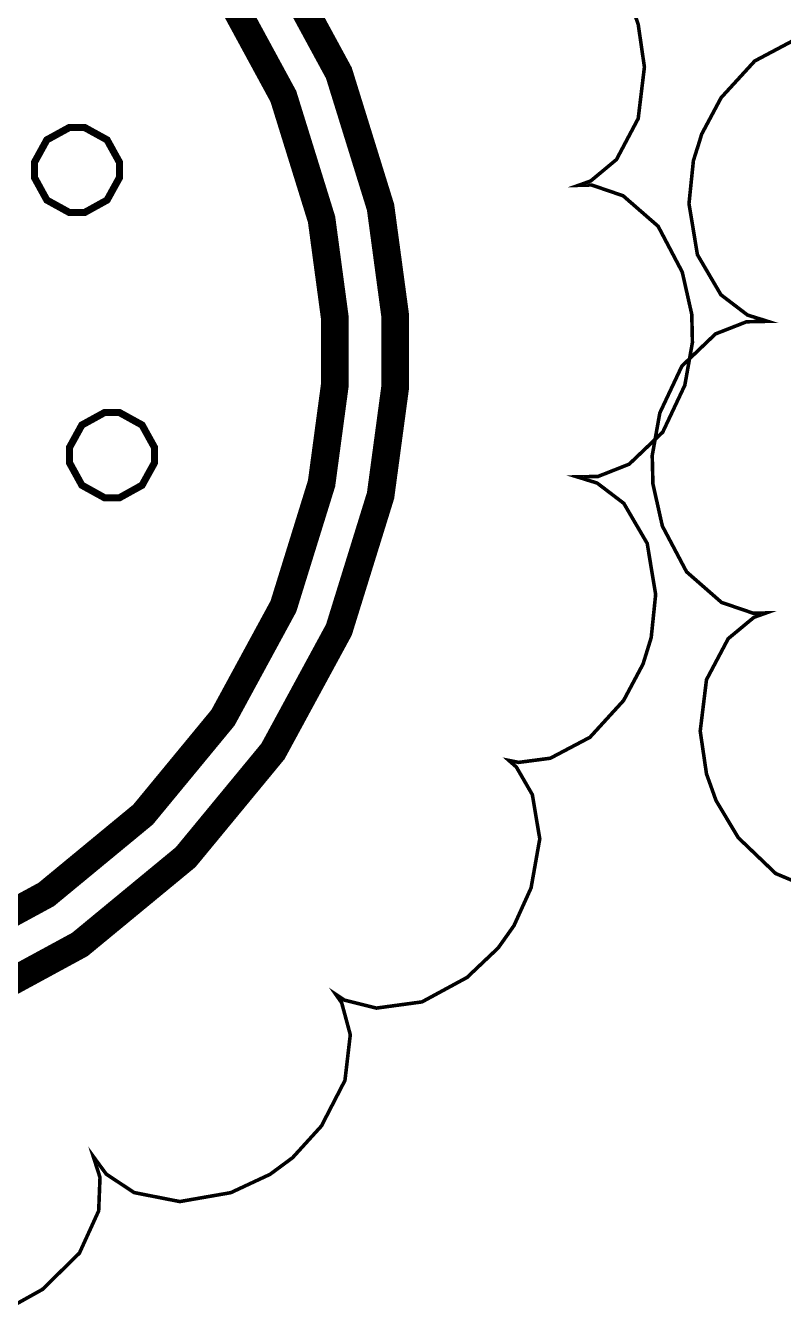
# Model space of a CAD drawing. Extents: x 0.7 to 27.4, y 1.6 to 10.2.
# Drawn here: x 5.31 to 5.874, y 4.982 to 5.939 of the extents above; entities that cross this region are included whole.
import ezdxf

# ---------------------------------------------------------------- set-up
doc = ezdxf.new("R2010")
doc.units = 0
doc.header["$MEASUREMENT"] = 0
doc.layers.add('Layer1', color=50, linetype='Continuous')

msp = doc.modelspace()

# ---------------------------------------------------------------- linework, layer by layer
at = {"color": 0}
for points, const_width in [([(4.75592, 5.25553), (4.84625, 5.20649), (4.94607, 5.17551), (5.02647, 5.16465), (5.05328, 5.16465), (5.08003, 5.16465), (5.16043, 5.17551), (5.26025, 5.20649), (5.35058, 5.25553), (5.42931, 5.32047), (5.49425, 5.39919), (5.54329, 5.48953), (5.57428, 5.58942), (5.58513, 5.66982), (5.58513, 5.69656), (5.58513, 5.72336), (5.57428, 5.80376), (5.54329, 5.9036), (5.49425, 5.99393)], 0.02067), ([(4.75592, 5.25553), (4.84625, 5.20649), (4.94607, 5.17551), (5.02647, 5.16465), (5.05328, 5.16465), (5.08003, 5.16465), (5.16043, 5.17551), (5.26025, 5.20649), (5.35058, 5.25553), (5.42931, 5.32047), (5.49425, 5.39919), (5.54329, 5.48953), (5.57428, 5.58942), (5.58513, 5.66982), (5.58513, 5.69656), (5.58513, 5.72336), (5.57428, 5.80376), (5.54329, 5.9036), (5.49425, 5.99393)], 0.02067), ([(4.75592, 5.25553), (4.84625, 5.20649), (4.94607, 5.17551), (5.02647, 5.16465), (5.05328, 5.16465), (5.08003, 5.16465), (5.16043, 5.17551), (5.26025, 5.20649), (5.35058, 5.25553), (5.42931, 5.32047), (5.49425, 5.39919), (5.54329, 5.48953), (5.57428, 5.58942), (5.58513, 5.66982), (5.58513, 5.69656), (5.58513, 5.72336), (5.57428, 5.80376), (5.54329, 5.9036), (5.49425, 5.99393)], 0.02067), ([(4.75592, 5.25553), (4.84625, 5.20649), (4.94607, 5.17551), (5.02647, 5.16465), (5.05328, 5.16465), (5.08003, 5.16465), (5.16043, 5.17551), (5.26025, 5.20649), (5.35058, 5.25553), (5.42931, 5.32047), (5.49425, 5.39919), (5.54329, 5.48953), (5.57428, 5.58936), (5.58513, 5.66976), (5.58513, 5.6965), (5.58513, 5.72331), (5.57428, 5.80371), (5.54329, 5.9036), (5.49425, 5.99393)], 0.02067), ([(4.75592, 5.25553), (4.84625, 5.20649), (4.94607, 5.17551), (5.02647, 5.16465), (5.05328, 5.16465), (5.08003, 5.16465), (5.16043, 5.17551), (5.26025, 5.20649), (5.35058, 5.25553), (5.42931, 5.32047), (5.49425, 5.39919), (5.54329, 5.48953), (5.57428, 5.58936), (5.58513, 5.66976), (5.58513, 5.6965), (5.58513, 5.72331), (5.57428, 5.80371), (5.54329, 5.9036), (5.49425, 5.99393)], 0.02067), ([(4.75592, 5.25553), (4.84625, 5.20649), (4.94607, 5.17551), (5.02647, 5.16465), (5.05328, 5.16465), (5.08003, 5.16465), (5.16043, 5.17551), (5.26025, 5.20649), (5.35058, 5.25553), (5.42931, 5.32047), (5.49425, 5.39919), (5.54329, 5.48953), (5.57428, 5.58936), (5.58513, 5.66976), (5.58513, 5.6965), (5.58513, 5.72331), (5.57428, 5.80371), (5.54329, 5.9036), (5.49425, 5.99393)], 0.02067), ([(4.75592, 5.25553), (4.84625, 5.20649), (4.94607, 5.17551), (5.02647, 5.16465), (5.05328, 5.16465), (5.08003, 5.16465), (5.16043, 5.17551), (5.26025, 5.20649), (5.35058, 5.25553), (5.42931, 5.32047), (5.49425, 5.39919), (5.54329, 5.48953), (5.57428, 5.58936), (5.58513, 5.66976), (5.58513, 5.6965), (5.58513, 5.72331), (5.57428, 5.80371), (5.54329, 5.9036), (5.49425, 5.99393)], 0.02067), ([(4.75592, 5.25553), (4.84625, 5.20649), (4.94607, 5.17551), (5.02647, 5.16465), (5.05328, 5.16465), (5.08003, 5.16465), (5.16043, 5.17551), (5.26025, 5.20649), (5.35058, 5.25553), (5.42931, 5.32047), (5.49425, 5.39919), (5.54329, 5.48953), (5.57428, 5.58936), (5.58513, 5.66976), (5.58513, 5.6965), (5.58513, 5.72331), (5.57428, 5.80371), (5.54329, 5.90354), (5.49425, 5.99393)], 0.02067), ([(4.75592, 5.25553), (4.84625, 5.20649), (4.94607, 5.17551), (5.02647, 5.16465), (5.05328, 5.16465), (5.08003, 5.16465), (5.16043, 5.17551), (5.26025, 5.20649), (5.35058, 5.25553), (5.42931, 5.32047), (5.49425, 5.39919), (5.54329, 5.48953), (5.57428, 5.58936), (5.58513, 5.66976), (5.58513, 5.6965), (5.58513, 5.72331), (5.57428, 5.80371), (5.54329, 5.90354), (5.49425, 5.99393)], 0.02067), ([(4.75592, 5.25553), (4.84625, 5.20649), (4.94607, 5.17551), (5.02647, 5.16465), (5.05328, 5.16465), (5.08003, 5.16465), (5.16043, 5.17551), (5.26025, 5.20649), (5.35058, 5.25553), (5.42931, 5.32047), (5.49425, 5.39919), (5.54329, 5.48953), (5.57428, 5.58936), (5.58513, 5.66976), (5.58513, 5.6965), (5.58513, 5.72331), (5.57428, 5.80371), (5.54329, 5.90354), (5.49425, 5.99387)], 0.02067), ([(4.75592, 5.25553), (4.84625, 5.20649), (4.94607, 5.17551), (5.02647, 5.16465), (5.05328, 5.16465), (5.08003, 5.16465), (5.16043, 5.17551), (5.26025, 5.20649), (5.35058, 5.25553), (5.42931, 5.32047), (5.49425, 5.39919), (5.54329, 5.48953), (5.57428, 5.58936), (5.58513, 5.66976), (5.58513, 5.6965), (5.58513, 5.72331), (5.57428, 5.80371), (5.54329, 5.90354), (5.49425, 5.99387)], 0.02067), ([(4.75592, 5.25553), (4.84625, 5.20649), (4.94607, 5.17551), (5.02647, 5.16465), (5.05328, 5.16465), (5.08003, 5.16465), (5.16043, 5.17551), (5.26025, 5.20649), (5.35058, 5.25553), (5.42931, 5.32047), (5.49425, 5.39919), (5.54329, 5.48953), (5.57428, 5.58936), (5.58513, 5.66976), (5.58513, 5.6965), (5.58513, 5.72331), (5.57428, 5.80371), (5.54329, 5.90354), (5.49425, 5.99387)], 0.02067), ([(4.75592, 5.25553), (4.84625, 5.20649), (4.94607, 5.17551), (5.02647, 5.16465), (5.05328, 5.16465), (5.08003, 5.16465), (5.16043, 5.17551), (5.26025, 5.20649), (5.35058, 5.25553), (5.42931, 5.32047), (5.49425, 5.39919), (5.54329, 5.48953), (5.57428, 5.58936), (5.58513, 5.66976), (5.58513, 5.6965), (5.58513, 5.72331), (5.57428, 5.80371), (5.54329, 5.90354), (5.49425, 5.99387)], 0.02067), ([(4.75592, 5.25553), (4.84625, 5.20649), (4.94607, 5.17551), (5.02647, 5.16465), (5.05328, 5.16465), (5.08003, 5.16465), (5.16043, 5.17551), (5.26025, 5.20649), (5.35058, 5.25553), (5.42931, 5.32047), (5.49425, 5.39919), (5.54329, 5.48953), (5.57428, 5.58936), (5.58513, 5.66976), (5.58513, 5.6965), (5.58513, 5.72331), (5.57428, 5.80371), (5.54329, 5.90354), (5.49425, 5.99387)], 0.02067), ([(4.75592, 5.25549), (4.84625, 5.20643), (4.94607, 5.17546), (5.02647, 5.16461), (5.05328, 5.16461), (5.08003, 5.16461), (5.16043, 5.17546), (5.26025, 5.20643), (5.35058, 5.25549), (5.42931, 5.32042), (5.49425, 5.39914), (5.54329, 5.48953), (5.57428, 5.58936), (5.58513, 5.66976), (5.58513, 5.6965), (5.58513, 5.72331), (5.57428, 5.80371), (5.54329, 5.90354), (5.49425, 5.99387)], 0.02067), ([(4.75592, 5.25549), (4.84625, 5.20643), (4.94607, 5.17546), (5.02647, 5.16461), (5.05328, 5.16461), (5.08003, 5.16461), (5.16043, 5.17546), (5.26025, 5.20643), (5.35058, 5.25549), (5.42931, 5.32042), (5.49425, 5.39914), (5.54329, 5.48947), (5.57428, 5.58936), (5.58513, 5.66976), (5.58513, 5.6965), (5.58513, 5.72331), (5.57428, 5.80371), (5.54329, 5.90354), (5.49425, 5.99387)], 0.02067), ([(4.75592, 5.25549), (4.84625, 5.20643), (4.94607, 5.17546), (5.02647, 5.16461), (5.05328, 5.16461), (5.08003, 5.16461), (5.16043, 5.17546), (5.26025, 5.20643), (5.35058, 5.25549), (5.42931, 5.32042), (5.49425, 5.39914), (5.54329, 5.48947), (5.57428, 5.58936), (5.58513, 5.66976), (5.58513, 5.6965), (5.58513, 5.72331), (5.57428, 5.80371), (5.54329, 5.90354), (5.49425, 5.99387)], 0.02067), ([(4.75592, 5.25549), (4.84625, 5.20643), (4.94607, 5.17546), (5.02647, 5.16461), (5.05328, 5.16461), (5.08003, 5.16461), (5.16043, 5.17546), (5.26025, 5.20643), (5.35058, 5.25549), (5.42931, 5.32042), (5.49425, 5.39914), (5.54329, 5.48947), (5.57428, 5.58936), (5.58513, 5.66976), (5.58513, 5.6965), (5.58513, 5.72331), (5.57428, 5.80371), (5.54329, 5.90354), (5.49425, 5.99387)], 0.02067), ([(4.75592, 5.25549), (4.84625, 5.20643), (4.94607, 5.17546), (5.02647, 5.16461), (5.05328, 5.16461), (5.08003, 5.16461), (5.16043, 5.17546), (5.26025, 5.20643), (5.35058, 5.25549), (5.42931, 5.32042), (5.49425, 5.39914), (5.54329, 5.48947), (5.57428, 5.58936), (5.58513, 5.66976), (5.58513, 5.6965), (5.58513, 5.72331), (5.57428, 5.80371), (5.54329, 5.90354), (5.49425, 5.99387)], 0.02067), ([(4.75592, 5.25549), (4.84625, 5.20643), (4.94607, 5.17546), (5.02647, 5.16461), (5.05328, 5.16461), (5.08003, 5.16461), (5.16043, 5.17546), (5.26025, 5.20643), (5.35058, 5.25549), (5.42931, 5.32042), (5.49425, 5.39914), (5.54329, 5.48947), (5.57428, 5.58931), (5.58513, 5.66971), (5.58513, 5.69646), (5.58513, 5.72325), (5.57428, 5.80365), (5.54329, 5.90354), (5.49425, 5.99387)], 0.02067), ([(4.75592, 5.25549), (4.84625, 5.20643), (4.94607, 5.17546), (5.02647, 5.16461), (5.05328, 5.16461), (5.08003, 5.16461), (5.16043, 5.17546), (5.26025, 5.20643), (5.35058, 5.25549), (5.42931, 5.32042), (5.49425, 5.39914), (5.54329, 5.48947), (5.57428, 5.58931), (5.58513, 5.66971), (5.58513, 5.69646), (5.58513, 5.72325), (5.57428, 5.80365), (5.54329, 5.90354), (5.49425, 5.99387)], 0.02067), ([(4.78093, 5.29269), (4.86367, 5.24778), (4.95508, 5.2194), (5.02869, 5.20947), (5.05328, 5.20947), (5.07781, 5.20947), (5.15142, 5.2194), (5.24283, 5.24778), (5.32557, 5.29269), (5.39763, 5.35215), (5.45708, 5.42426), (5.50201, 5.507), (5.53039, 5.59842), (5.54031, 5.67204), (5.54031, 5.69656), (5.54031, 5.72114), (5.53039, 5.79476), (5.50201, 5.88618), (5.45708, 5.96892)], 0.02067), ([(4.78093, 5.29269), (4.86367, 5.24778), (4.95508, 5.2194), (5.02869, 5.20947), (5.05328, 5.20947), (5.07781, 5.20947), (5.15142, 5.2194), (5.24283, 5.24778), (5.32557, 5.29269), (5.39763, 5.35215), (5.45708, 5.42426), (5.50201, 5.507), (5.53039, 5.59842), (5.54031, 5.67204), (5.54031, 5.69656), (5.54031, 5.72114), (5.53039, 5.79476), (5.50201, 5.88618), (5.45708, 5.96892)], 0.02067), ([(4.78093, 5.29269), (4.86367, 5.24778), (4.95508, 5.2194), (5.02869, 5.20947), (5.05328, 5.20947), (5.07781, 5.20947), (5.15142, 5.2194), (5.24283, 5.24778), (5.32557, 5.29269), (5.39763, 5.35215), (5.45708, 5.42426), (5.50201, 5.507), (5.53039, 5.59842), (5.54031, 5.67204), (5.54031, 5.69656), (5.54031, 5.72114), (5.53039, 5.79476), (5.50201, 5.88618), (5.45708, 5.96892)], 0.02067), ([(4.78093, 5.29269), (4.86367, 5.24778), (4.95508, 5.2194), (5.02869, 5.20947), (5.05328, 5.20947), (5.07781, 5.20947), (5.15142, 5.2194), (5.24283, 5.24778), (5.32557, 5.29269), (5.39763, 5.35215), (5.45708, 5.42421), (5.50201, 5.50694), (5.53039, 5.59836), (5.54031, 5.67199), (5.54031, 5.6965), (5.54031, 5.72108), (5.53039, 5.79471), (5.50201, 5.88612), (5.45708, 5.96886)], 0.02067), ([(4.78093, 5.29269), (4.86367, 5.24778), (4.95508, 5.2194), (5.02869, 5.20947), (5.05328, 5.20947), (5.07781, 5.20947), (5.15142, 5.2194), (5.24283, 5.24778), (5.32557, 5.29269), (5.39763, 5.35215), (5.45708, 5.42421), (5.50201, 5.50694), (5.53039, 5.59836), (5.54031, 5.67199), (5.54031, 5.6965), (5.54031, 5.72108), (5.53039, 5.79471), (5.50201, 5.88612), (5.45708, 5.96886)], 0.02067), ([(4.78093, 5.29269), (4.86367, 5.24778), (4.95508, 5.2194), (5.02869, 5.20947), (5.05328, 5.20947), (5.07781, 5.20947), (5.15142, 5.2194), (5.24283, 5.24778), (5.32557, 5.29269), (5.39763, 5.35215), (5.45708, 5.42421), (5.50201, 5.50694), (5.53039, 5.59836), (5.54031, 5.67199), (5.54031, 5.6965), (5.54031, 5.72108), (5.53039, 5.79471), (5.50201, 5.88612), (5.45708, 5.96886)], 0.02067), ([(4.78093, 5.29269), (4.86367, 5.24778), (4.95508, 5.2194), (5.02869, 5.20947), (5.05328, 5.20947), (5.07781, 5.20947), (5.15142, 5.2194), (5.24283, 5.24778), (5.32557, 5.29269), (5.39763, 5.35215), (5.45708, 5.42421), (5.50201, 5.50694), (5.53039, 5.59836), (5.54031, 5.67199), (5.54031, 5.6965), (5.54031, 5.72108), (5.53039, 5.79471), (5.50201, 5.88612), (5.45708, 5.96886)], 0.02067), ([(4.78093, 5.29269), (4.86367, 5.24778), (4.95508, 5.2194), (5.02869, 5.20947), (5.05328, 5.20947), (5.07781, 5.20947), (5.15142, 5.2194), (5.24283, 5.24778), (5.32557, 5.29269), (5.39763, 5.35215), (5.45708, 5.42421), (5.50201, 5.50694), (5.53039, 5.59836), (5.54031, 5.67199), (5.54031, 5.6965), (5.54031, 5.72108), (5.53039, 5.79471), (5.50201, 5.88612), (5.45708, 5.96886)], 0.02067), ([(4.78093, 5.29269), (4.86367, 5.24778), (4.95508, 5.2194), (5.02869, 5.20947), (5.05328, 5.20947), (5.07781, 5.20947), (5.15142, 5.2194), (5.24283, 5.24778), (5.32557, 5.29269), (5.39763, 5.35215), (5.45708, 5.42421), (5.50201, 5.50694), (5.53039, 5.59836), (5.54031, 5.67199), (5.54031, 5.6965), (5.54031, 5.72108), (5.53039, 5.79471), (5.50201, 5.88612), (5.45708, 5.96886)], 0.02067), ([(4.78093, 5.29264), (4.86367, 5.24778), (4.95508, 5.21935), (5.02869, 5.20942), (5.05328, 5.20942), (5.07781, 5.20942), (5.15142, 5.21935), (5.24283, 5.24772), (5.32557, 5.29264), (5.39763, 5.35211), (5.45708, 5.42421), (5.50201, 5.50694), (5.53039, 5.59836), (5.54031, 5.67199), (5.54031, 5.6965), (5.54031, 5.72108), (5.53039, 5.79471), (5.50201, 5.88612), (5.45708, 5.96886)], 0.02067), ([(4.78093, 5.29264), (4.86367, 5.24772), (4.95508, 5.21935), (5.02869, 5.20942), (5.05328, 5.20942), (5.07781, 5.20942), (5.15142, 5.21935), (5.24283, 5.24772), (5.32557, 5.29264), (5.39763, 5.35211), (5.45708, 5.42421), (5.50201, 5.50694), (5.53039, 5.59836), (5.54031, 5.67199), (5.54031, 5.6965), (5.54031, 5.72108), (5.53039, 5.79471), (5.50201, 5.88612), (5.45708, 5.96886)], 0.02067), ([(4.78093, 5.29264), (4.86367, 5.24772), (4.95508, 5.21935), (5.02869, 5.20942), (5.05328, 5.20942), (5.07781, 5.20942), (5.15142, 5.21935), (5.24283, 5.24772), (5.32557, 5.29264), (5.39763, 5.35211), (5.45708, 5.42421), (5.50201, 5.50694), (5.53039, 5.59836), (5.54031, 5.67199), (5.54031, 5.6965), (5.54031, 5.72108), (5.53039, 5.79471), (5.50201, 5.88612), (5.45708, 5.96886)], 0.02067), ([(4.78093, 5.29264), (4.86367, 5.24772), (4.95508, 5.21935), (5.02869, 5.20942), (5.05328, 5.20942), (5.07781, 5.20942), (5.15142, 5.21935), (5.24283, 5.24772), (5.32557, 5.29264), (5.39763, 5.35211), (5.45708, 5.42421), (5.50201, 5.50694), (5.53039, 5.59836), (5.54031, 5.67199), (5.54031, 5.6965), (5.54031, 5.72108), (5.53039, 5.79471), (5.50201, 5.88612), (5.45708, 5.96886)], 0.02067), ([(4.78093, 5.29264), (4.86367, 5.24772), (4.95508, 5.21935), (5.02869, 5.20942), (5.05328, 5.20942), (5.07781, 5.20942), (5.15142, 5.21935), (5.24283, 5.24772), (5.32557, 5.29264), (5.39763, 5.35211), (5.45708, 5.42421), (5.50201, 5.50694), (5.53039, 5.59836), (5.54031, 5.67199), (5.54031, 5.6965), (5.54031, 5.72108), (5.53039, 5.79471), (5.50201, 5.88612), (5.45708, 5.96886)], 0.02067), ([(4.78093, 5.29264), (4.86367, 5.24772), (4.95508, 5.21935), (5.02869, 5.20942), (5.05328, 5.20942), (5.07781, 5.20942), (5.15142, 5.21935), (5.24283, 5.24772), (5.32557, 5.29264), (5.39763, 5.35211), (5.45708, 5.42421), (5.50201, 5.50694), (5.53039, 5.59836), (5.54031, 5.67199), (5.54031, 5.6965), (5.54031, 5.72108), (5.53039, 5.79471), (5.50201, 5.88612), (5.45708, 5.96886)], 0.02067), ([(4.78093, 5.29264), (4.86367, 5.24772), (4.95508, 5.21935), (5.02869, 5.20942), (5.05328, 5.20942), (5.07781, 5.20942), (5.15142, 5.21935), (5.24283, 5.24772), (5.32557, 5.29264), (5.39763, 5.35211), (5.45708, 5.42421), (5.50201, 5.50694), (5.53039, 5.59836), (5.54031, 5.67199), (5.54031, 5.6965), (5.54031, 5.72108), (5.53039, 5.79471), (5.50201, 5.88612), (5.45708, 5.96886)], 0.02067), ([(4.78093, 5.29264), (4.86367, 5.24772), (4.95508, 5.21935), (5.02869, 5.20942), (5.05328, 5.20942), (5.07781, 5.20942), (5.15142, 5.21935), (5.24283, 5.24772), (5.32557, 5.29264), (5.39763, 5.35211), (5.45708, 5.42421), (5.50201, 5.50694), (5.53039, 5.59836), (5.54031, 5.67199), (5.54031, 5.6965), (5.54031, 5.72108), (5.53039, 5.79471), (5.50201, 5.88612), (5.45708, 5.96886)], 0.02067), ([(4.78093, 5.29264), (4.86367, 5.24772), (4.95508, 5.21935), (5.02869, 5.20942), (5.05328, 5.20942), (5.07781, 5.20942), (5.15142, 5.21935), (5.24283, 5.24772), (5.32557, 5.29264), (5.39763, 5.35211), (5.45708, 5.42421), (5.50201, 5.50694), (5.53039, 5.59836), (5.54031, 5.67199), (5.54031, 5.6965), (5.54031, 5.72108), (5.53039, 5.79471), (5.50201, 5.88612), (5.45708, 5.96886)], 0.02067), ([(4.78093, 5.29264), (4.86367, 5.24772), (4.95508, 5.21935), (5.02869, 5.20942), (5.05328, 5.20942), (5.07781, 5.20942), (5.15142, 5.21935), (5.24283, 5.24772), (5.32557, 5.29264), (5.39763, 5.35211), (5.45708, 5.42415), (5.50201, 5.50689), (5.53039, 5.59831), (5.54031, 5.67193), (5.54031, 5.69646), (5.54031, 5.72103), (5.53039, 5.79465), (5.50201, 5.88607), (5.45708, 5.96881)], 0.02067), ([(4.78093, 5.29264), (4.86367, 5.24772), (4.95508, 5.21935), (5.02869, 5.20942), (5.05328, 5.20942), (5.07781, 5.20942), (5.15142, 5.21935), (5.24283, 5.24772), (5.32557, 5.29264), (5.39763, 5.35211), (5.45708, 5.42415), (5.50201, 5.50689), (5.53039, 5.59831), (5.54031, 5.67193), (5.54031, 5.69646), (5.54031, 5.72103), (5.53039, 5.79465), (5.50201, 5.88607), (5.45708, 5.96881)], 0.02067), ([(4.78093, 5.29264), (4.86367, 5.24772), (4.95508, 5.21935), (5.02869, 5.20942), (5.05328, 5.20942), (5.07781, 5.20942), (5.15142, 5.21935), (5.24283, 5.24772), (5.32557, 5.29264), (5.39763, 5.35211), (5.45708, 5.42415), (5.50201, 5.50689), (5.53039, 5.59831), (5.54031, 5.67193), (5.54031, 5.69646), (5.54031, 5.72103), (5.53039, 5.79465), (5.50201, 5.88607), (5.45708, 5.96881)], 0.02067), ([(5.76243, 5.94971), (5.76594, 5.93983), (5.77056, 5.90799), (5.76594, 5.86974), (5.74978, 5.83925), (5.73068, 5.82335), (5.72336, 5.82069), (5.72336, 5.82069), (5.72151, 5.82004), (5.72151, 5.82004), (5.72151, 5.82004), (5.72347, 5.8201), (5.72347, 5.8201), (5.73122, 5.82032), (5.75472, 5.81228), (5.78076, 5.78961), (5.79872, 5.75553), (5.80578, 5.72412), (5.80604, 5.7136), (5.80604, 5.7136), (5.80604, 5.71354), (5.80604, 5.71354), (5.80626, 5.70307), (5.80062, 5.67139), (5.78418, 5.6365), (5.75922, 5.61268), (5.73611, 5.60357), (5.72835, 5.6034), (5.72835, 5.6034), (5.72049, 5.60325), (5.72049, 5.60325), (5.72049, 5.60325), (5.72424, 5.60211), (5.72803, 5.60092), (5.72803, 5.60092), (5.7354, 5.59864), (5.75521, 5.58356), (5.77263, 5.55376), (5.77892, 5.51574), (5.77561, 5.48372), (5.77251, 5.47364), (5.76953, 5.46403), (5.75504, 5.4369), (5.73004, 5.40956), (5.70053, 5.39399), (5.67703, 5.3909), (5.66971, 5.39236), (5.67529, 5.38747), (5.68718, 5.36692), (5.69271, 5.33404), (5.68625, 5.29758), (5.67356, 5.26958), (5.66775, 5.26133), (5.66174, 5.25288), (5.63861, 5.23096), (5.60508, 5.21278), (5.57113, 5.20817), (5.54731, 5.21414), (5.54096, 5.21837), (5.54536, 5.21208), (5.55176, 5.18837), (5.54779, 5.1544), (5.53028, 5.1205), (5.50885, 5.09694), (5.50049, 5.09076), (5.49203, 5.08453), (5.46283, 5.0709), (5.42492, 5.06429), (5.391, 5.07096), (5.37028, 5.08464), (5.36567, 5.09088), (5.36567, 5.09088), (5.36307, 5.0944), (5.36051, 5.09793), (5.36051, 5.09793), (5.36051, 5.09793), (5.36182, 5.09381), (5.36317, 5.08963), (5.36317, 5.08963), (5.36556, 5.08225), (5.36458, 5.0574), (5.35026, 5.02599), (5.32275, 4.99897), (5.29465, 4.98329)], 0.00266), ([(5.90001, 5.29492), (5.86822, 5.30826), (5.84039, 5.3349), (5.82383, 5.36253), (5.82032, 5.3724), (5.81674, 5.38232), (5.81207, 5.41417), (5.81674, 5.45242), (5.8329, 5.48292), (5.85206, 5.49881), (5.85938, 5.50142), (5.85938, 5.50142), (5.86117, 5.50206), (5.86117, 5.50206), (5.86117, 5.50206), (5.85926, 5.50201), (5.85926, 5.50201), (5.85146, 5.50185), (5.8279, 5.50988), (5.80192, 5.53261), (5.7839, 5.56668), (5.77686, 5.5981), (5.77664, 5.60856), (5.77636, 5.61908), (5.78201, 5.65076), (5.79844, 5.68565), (5.8234, 5.70953), (5.84651, 5.71858), (5.85433, 5.71875), (5.85433, 5.71875), (5.86219, 5.71892), (5.86219, 5.71892), (5.86219, 5.71892), (5.85846, 5.72011), (5.85471, 5.72125), (5.85471, 5.72125), (5.84728, 5.72358), (5.82747, 5.73867), (5.81, 5.76844), (5.80371, 5.80643), (5.80701, 5.83843), (5.81017, 5.84847), (5.81017, 5.84847), (5.81022, 5.84847), (5.81022, 5.84847), (5.81315, 5.85813), (5.82764, 5.88525), (5.85265, 5.91254), (5.88211, 5.92817)], 0.00266), ([(5.54031, 5.69656), (5.54031, 5.69646)], 0.02067), ([(5.58513, 5.6965), (5.58513, 5.69646)], 0.02067)]:
    msp.add_lwpolyline(points, dxfattribs=dict(at, const_width=const_width))
at = {"layer": 'Layer1', "color": 2, "const_width": 0.00531}
for points in [[(5.34847, 5.86312), (5.34283, 5.86312), (5.32601, 5.85389), (5.31679, 5.83713), (5.31679, 5.83149), (5.31679, 5.8259), (5.32601, 5.80908), (5.34283, 5.79981), (5.34847, 5.79981), (5.35406, 5.79981), (5.37082, 5.80908), (5.3801, 5.8259), (5.3801, 5.83149), (5.3801, 5.83713), (5.37082, 5.85389), (5.35406, 5.86312), (5.34847, 5.86312)], [(5.34847, 5.86312), (5.34283, 5.86312), (5.32601, 5.85385), (5.31679, 5.83708), (5.31679, 5.83143), (5.31679, 5.82585), (5.32601, 5.80908), (5.34283, 5.79981), (5.34847, 5.79981), (5.35406, 5.79981), (5.37082, 5.80908), (5.3801, 5.82585), (5.3801, 5.83143), (5.3801, 5.83708), (5.37082, 5.85385), (5.35406, 5.86312), (5.34847, 5.86312)], [(5.34847, 5.86312), (5.34283, 5.86312), (5.32601, 5.85385), (5.31679, 5.83708), (5.31679, 5.83143), (5.31679, 5.82585), (5.32601, 5.80908), (5.34283, 5.79981), (5.34847, 5.79981), (5.35406, 5.79981), (5.37082, 5.80908), (5.3801, 5.82585), (5.3801, 5.83143), (5.3801, 5.83708), (5.37082, 5.85385), (5.35406, 5.86312), (5.34847, 5.86312)], [(5.34847, 5.86312), (5.34283, 5.86312), (5.32601, 5.85385), (5.31679, 5.83708), (5.31679, 5.83143), (5.31679, 5.82585), (5.32601, 5.80908), (5.34283, 5.79981), (5.34847, 5.79981), (5.35406, 5.79981), (5.37082, 5.80908), (5.3801, 5.82585), (5.3801, 5.83143), (5.3801, 5.83708), (5.37082, 5.85385), (5.35406, 5.86312), (5.34847, 5.86312)], [(5.34847, 5.86312), (5.34283, 5.86312), (5.32601, 5.85385), (5.31679, 5.83708), (5.31679, 5.83143), (5.31679, 5.82585), (5.32601, 5.80908), (5.34283, 5.79981), (5.34847, 5.79981), (5.35406, 5.79981), (5.37082, 5.80908), (5.3801, 5.82585), (5.3801, 5.83143), (5.3801, 5.83708), (5.37082, 5.85385), (5.35406, 5.86312), (5.34847, 5.86312)], [(5.34847, 5.86312), (5.34283, 5.86312), (5.32601, 5.85385), (5.31679, 5.83708), (5.31679, 5.83143), (5.31679, 5.82585), (5.32601, 5.80908), (5.34283, 5.79981), (5.34847, 5.79981), (5.35406, 5.79981), (5.37082, 5.80908), (5.3801, 5.82585), (5.3801, 5.83143), (5.3801, 5.83708), (5.37082, 5.85385), (5.35406, 5.86312), (5.34847, 5.86312)], [(5.34847, 5.86312), (5.34283, 5.86312), (5.32601, 5.85385), (5.31679, 5.83708), (5.31679, 5.83143), (5.31679, 5.82585), (5.32601, 5.80908), (5.34283, 5.79981), (5.34847, 5.79981), (5.35406, 5.79981), (5.37082, 5.80908), (5.3801, 5.82585), (5.3801, 5.83143), (5.3801, 5.83708), (5.37082, 5.85385), (5.35406, 5.86312), (5.34847, 5.86312)], [(5.34847, 5.86312), (5.34283, 5.86312), (5.32601, 5.85385), (5.31679, 5.83708), (5.31679, 5.83143), (5.31679, 5.82585), (5.32601, 5.80908), (5.34283, 5.79981), (5.34847, 5.79981), (5.35406, 5.79981), (5.37082, 5.80908), (5.3801, 5.82585), (5.3801, 5.83143), (5.3801, 5.83708), (5.37082, 5.85385), (5.35406, 5.86312), (5.34847, 5.86312)], [(5.34847, 5.86312), (5.34283, 5.86312), (5.32601, 5.85385), (5.31679, 5.83708), (5.31679, 5.83143), (5.31679, 5.82585), (5.32601, 5.80908), (5.34283, 5.79981), (5.34847, 5.79981), (5.35406, 5.79981), (5.37082, 5.80908), (5.3801, 5.82585), (5.3801, 5.83143), (5.3801, 5.83708), (5.37082, 5.85385), (5.35406, 5.86312), (5.34847, 5.86312)], [(5.34847, 5.86312), (5.34283, 5.86312), (5.32601, 5.85385), (5.31679, 5.83708), (5.31679, 5.83143), (5.31679, 5.82585), (5.32601, 5.80908), (5.34283, 5.79981), (5.34847, 5.79981), (5.35406, 5.79981), (5.37082, 5.80908), (5.3801, 5.82585), (5.3801, 5.83143), (5.3801, 5.83708), (5.37082, 5.85385), (5.35406, 5.86312), (5.34847, 5.86312)], [(5.34847, 5.86312), (5.34283, 5.86312), (5.32601, 5.85385), (5.31679, 5.83708), (5.31679, 5.83143), (5.31679, 5.82585), (5.32601, 5.80908), (5.34283, 5.79981), (5.34847, 5.79981), (5.35406, 5.79981), (5.37082, 5.80908), (5.3801, 5.82585), (5.3801, 5.83143), (5.3801, 5.83708), (5.37082, 5.85385), (5.35406, 5.86312), (5.34847, 5.86312)], [(5.34847, 5.86312), (5.34283, 5.86312), (5.32601, 5.85385), (5.31679, 5.83708), (5.31679, 5.83143), (5.31679, 5.82585), (5.32601, 5.80908), (5.34283, 5.79981), (5.34847, 5.79981), (5.35406, 5.79981), (5.37082, 5.80908), (5.3801, 5.82585), (5.3801, 5.83143), (5.3801, 5.83708), (5.37082, 5.85385), (5.35406, 5.86312), (5.34847, 5.86312)], [(5.34847, 5.86307), (5.34283, 5.86307), (5.32601, 5.85385), (5.31679, 5.83708), (5.31679, 5.83143), (5.31679, 5.82585), (5.32601, 5.80908), (5.34283, 5.79981), (5.34847, 5.79981), (5.35406, 5.79981), (5.37082, 5.80908), (5.3801, 5.82585), (5.3801, 5.83143), (5.3801, 5.83708), (5.37082, 5.85385), (5.35406, 5.86307), (5.34847, 5.86307)], [(5.34847, 5.86307), (5.34283, 5.86307), (5.32601, 5.85385), (5.31679, 5.83708), (5.31679, 5.83143), (5.31679, 5.82585), (5.32601, 5.80908), (5.34283, 5.79981), (5.34847, 5.79981), (5.35406, 5.79981), (5.37082, 5.80908), (5.3801, 5.82585), (5.3801, 5.83143), (5.3801, 5.83708), (5.37082, 5.85385), (5.35406, 5.86307), (5.34847, 5.86307)], [(5.34847, 5.86307), (5.34283, 5.86307), (5.32601, 5.85385), (5.31679, 5.83708), (5.31679, 5.83143), (5.31679, 5.82585), (5.32601, 5.80908), (5.34283, 5.79981), (5.34847, 5.79981), (5.35406, 5.79981), (5.37082, 5.80908), (5.3801, 5.82585), (5.3801, 5.83143), (5.3801, 5.83708), (5.37082, 5.85385), (5.35406, 5.86307), (5.34847, 5.86307)], [(5.34847, 5.86307), (5.34283, 5.86307), (5.32601, 5.85385), (5.31679, 5.83708), (5.31679, 5.83143), (5.31679, 5.82585), (5.32601, 5.80908), (5.34283, 5.79981), (5.34847, 5.79981), (5.35406, 5.79981), (5.37082, 5.80908), (5.3801, 5.82585), (5.3801, 5.83143), (5.3801, 5.83708), (5.37082, 5.85385), (5.35406, 5.86307), (5.34847, 5.86307)], [(5.34847, 5.86307), (5.34283, 5.86307), (5.32601, 5.85385), (5.31679, 5.83708), (5.31679, 5.83143), (5.31679, 5.82585), (5.32601, 5.80908), (5.34283, 5.79981), (5.34847, 5.79981), (5.35406, 5.79981), (5.37082, 5.80908), (5.3801, 5.82585), (5.3801, 5.83143), (5.3801, 5.83708), (5.37082, 5.85385), (5.35406, 5.86307), (5.34847, 5.86307)], [(5.34847, 5.86307), (5.34283, 5.86307), (5.32601, 5.85385), (5.31679, 5.83708), (5.31679, 5.83143), (5.31679, 5.82585), (5.32601, 5.80908), (5.34283, 5.79981), (5.34847, 5.79981), (5.35406, 5.79981), (5.37082, 5.80908), (5.3801, 5.82585), (5.3801, 5.83143), (5.3801, 5.83708), (5.37082, 5.85385), (5.35406, 5.86307), (5.34847, 5.86307)], [(5.34847, 5.86307), (5.34283, 5.86307), (5.32601, 5.85385), (5.31679, 5.83708), (5.31679, 5.83143), (5.31679, 5.82585), (5.32601, 5.80908), (5.34283, 5.79981), (5.34847, 5.79981), (5.35406, 5.79981), (5.37082, 5.80908), (5.3801, 5.82585), (5.3801, 5.83143), (5.3801, 5.83708), (5.37082, 5.85385), (5.35406, 5.86307), (5.34847, 5.86307)], [(5.34847, 5.86307), (5.34283, 5.86307), (5.32601, 5.85385), (5.31679, 5.83708), (5.31679, 5.83143), (5.31679, 5.82585), (5.32601, 5.80908), (5.34283, 5.79981), (5.34847, 5.79981), (5.35406, 5.79981), (5.37082, 5.80908), (5.3801, 5.82585), (5.3801, 5.83143), (5.3801, 5.83708), (5.37082, 5.85385), (5.35406, 5.86307), (5.34847, 5.86307)], [(5.34847, 5.86307), (5.34283, 5.86307), (5.32601, 5.85385), (5.31679, 5.83708), (5.31679, 5.83143), (5.31679, 5.82585), (5.32601, 5.80908), (5.34283, 5.79981), (5.34847, 5.79981), (5.35406, 5.79981), (5.37082, 5.80908), (5.3801, 5.82585), (5.3801, 5.83143), (5.3801, 5.83708), (5.37082, 5.85385), (5.35406, 5.86307), (5.34847, 5.86307)], [(5.34847, 5.86312), (5.34847, 5.86307), (5.34847, 5.86312)], [(5.37451, 5.65104), (5.36887, 5.65104), (5.35206, 5.64182), (5.34283, 5.62506), (5.34283, 5.61942), (5.34283, 5.61382), (5.35206, 5.59706), (5.36887, 5.58772), (5.37451, 5.58772), (5.3801, 5.58772), (5.39686, 5.59706), (5.40614, 5.61382), (5.40614, 5.61942), (5.40614, 5.62506), (5.39686, 5.64182), (5.3801, 5.65104), (5.37451, 5.65104)], [(5.37451, 5.65104), (5.36887, 5.65104), (5.35206, 5.64182), (5.34283, 5.62506), (5.34283, 5.61942), (5.34283, 5.61382), (5.35206, 5.597), (5.36887, 5.58772), (5.37451, 5.58772), (5.3801, 5.58772), (5.39686, 5.597), (5.40614, 5.61382), (5.40614, 5.61942), (5.40614, 5.62506), (5.39686, 5.64182), (5.3801, 5.65104), (5.37451, 5.65104)], [(5.37451, 5.65104), (5.36887, 5.65104), (5.35206, 5.64182), (5.34283, 5.625), (5.34283, 5.61936), (5.34283, 5.61376), (5.35206, 5.597), (5.36887, 5.58772), (5.37451, 5.58772), (5.3801, 5.58772), (5.39686, 5.597), (5.40614, 5.61376), (5.40614, 5.61936), (5.40614, 5.625), (5.39686, 5.64182), (5.3801, 5.65104), (5.37451, 5.65104)], [(5.37451, 5.65104), (5.36887, 5.65104), (5.35206, 5.64182), (5.34283, 5.625), (5.34283, 5.61936), (5.34283, 5.61376), (5.35206, 5.597), (5.36887, 5.58772), (5.37451, 5.58772), (5.3801, 5.58772), (5.39686, 5.597), (5.40614, 5.61376), (5.40614, 5.61936), (5.40614, 5.625), (5.39686, 5.64182), (5.3801, 5.65104), (5.37451, 5.65104)], [(5.37451, 5.65104), (5.36887, 5.65104), (5.35206, 5.64182), (5.34283, 5.625), (5.34283, 5.61936), (5.34283, 5.61376), (5.35206, 5.597), (5.36887, 5.58772), (5.37451, 5.58772), (5.3801, 5.58772), (5.39686, 5.597), (5.40614, 5.61376), (5.40614, 5.61936), (5.40614, 5.625), (5.39686, 5.64182), (5.3801, 5.65104), (5.37451, 5.65104)], [(5.37451, 5.65104), (5.36887, 5.65104), (5.35206, 5.64182), (5.34283, 5.625), (5.34283, 5.61936), (5.34283, 5.61376), (5.35206, 5.597), (5.36887, 5.58772), (5.37451, 5.58772), (5.3801, 5.58772), (5.39686, 5.597), (5.40614, 5.61376), (5.40614, 5.61936), (5.40614, 5.625), (5.39686, 5.64182), (5.3801, 5.65104), (5.37451, 5.65104)], [(5.37451, 5.65104), (5.36887, 5.65104), (5.35206, 5.64182), (5.34283, 5.625), (5.34283, 5.61936), (5.34283, 5.61376), (5.35206, 5.597), (5.36887, 5.58772), (5.37451, 5.58772), (5.3801, 5.58772), (5.39686, 5.597), (5.40614, 5.61376), (5.40614, 5.61936), (5.40614, 5.625), (5.39686, 5.64182), (5.3801, 5.65104), (5.37451, 5.65104)], [(5.37451, 5.65104), (5.36887, 5.65104), (5.35206, 5.64182), (5.34283, 5.625), (5.34283, 5.61936), (5.34283, 5.61376), (5.35206, 5.597), (5.36887, 5.58772), (5.37451, 5.58772), (5.3801, 5.58772), (5.39686, 5.597), (5.40614, 5.61376), (5.40614, 5.61936), (5.40614, 5.625), (5.39686, 5.64182), (5.3801, 5.65104), (5.37451, 5.65104)], [(5.37451, 5.65104), (5.36887, 5.65104), (5.35206, 5.64182), (5.34283, 5.625), (5.34283, 5.61936), (5.34283, 5.61376), (5.35206, 5.597), (5.36887, 5.58772), (5.37451, 5.58772), (5.3801, 5.58772), (5.39686, 5.597), (5.40614, 5.61376), (5.40614, 5.61936), (5.40614, 5.625), (5.39686, 5.64182), (5.3801, 5.65104), (5.37451, 5.65104)], [(5.37451, 5.65104), (5.36887, 5.65104), (5.35206, 5.64182), (5.34283, 5.625), (5.34283, 5.61936), (5.34283, 5.61376), (5.35206, 5.597), (5.36887, 5.58772), (5.37451, 5.58772), (5.3801, 5.58772), (5.39686, 5.597), (5.40614, 5.61376), (5.40614, 5.61936), (5.40614, 5.625), (5.39686, 5.64182), (5.3801, 5.65104), (5.37451, 5.65104)], [(5.37451, 5.65104), (5.36887, 5.65104), (5.35206, 5.64176), (5.34283, 5.625), (5.34283, 5.61936), (5.34283, 5.61376), (5.35206, 5.597), (5.36887, 5.58772), (5.37451, 5.58772), (5.3801, 5.58772), (5.39686, 5.597), (5.40614, 5.61376), (5.40614, 5.61936), (5.40614, 5.625), (5.39686, 5.64176), (5.3801, 5.65104), (5.37451, 5.65104)], [(5.37451, 5.65104), (5.36887, 5.65104), (5.35206, 5.64176), (5.34283, 5.625), (5.34283, 5.61936), (5.34283, 5.61376), (5.35206, 5.597), (5.36887, 5.58772), (5.37451, 5.58772), (5.3801, 5.58772), (5.39686, 5.597), (5.40614, 5.61376), (5.40614, 5.61936), (5.40614, 5.625), (5.39686, 5.64176), (5.3801, 5.65104), (5.37451, 5.65104)], [(5.37451, 5.65104), (5.36887, 5.65104), (5.35206, 5.64176), (5.34283, 5.625), (5.34283, 5.61936), (5.34283, 5.61376), (5.35206, 5.597), (5.36887, 5.58772), (5.37451, 5.58772), (5.3801, 5.58772), (5.39686, 5.597), (5.40614, 5.61376), (5.40614, 5.61936), (5.40614, 5.625), (5.39686, 5.64176), (5.3801, 5.65104), (5.37451, 5.65104)], [(5.37451, 5.65104), (5.36887, 5.65104), (5.35206, 5.64176), (5.34283, 5.625), (5.34283, 5.61936), (5.34283, 5.61376), (5.35206, 5.597), (5.36887, 5.58772), (5.37451, 5.58772), (5.3801, 5.58772), (5.39686, 5.597), (5.40614, 5.61376), (5.40614, 5.61936), (5.40614, 5.625), (5.39686, 5.64176), (5.3801, 5.65104), (5.37451, 5.65104)], [(5.37451, 5.65104), (5.36887, 5.65104), (5.35206, 5.64176), (5.34283, 5.625), (5.34283, 5.61936), (5.34283, 5.61376), (5.35206, 5.597), (5.36887, 5.58772), (5.37451, 5.58772), (5.3801, 5.58772), (5.39686, 5.597), (5.40614, 5.61376), (5.40614, 5.61936), (5.40614, 5.625), (5.39686, 5.64176), (5.3801, 5.65104), (5.37451, 5.65104)], [(5.37451, 5.65104), (5.36887, 5.65104), (5.35206, 5.64176), (5.34283, 5.625), (5.34283, 5.61936), (5.34283, 5.61376), (5.35206, 5.597), (5.36887, 5.58772), (5.37451, 5.58772), (5.3801, 5.58772), (5.39686, 5.597), (5.40614, 5.61376), (5.40614, 5.61936), (5.40614, 5.625), (5.39686, 5.64176), (5.3801, 5.65104), (5.37451, 5.65104)], [(5.37451, 5.65104), (5.36887, 5.65104), (5.35206, 5.64176), (5.34283, 5.625), (5.34283, 5.61936), (5.34283, 5.61376), (5.35206, 5.597), (5.36887, 5.58772), (5.37451, 5.58772), (5.3801, 5.58772), (5.39686, 5.597), (5.40614, 5.61376), (5.40614, 5.61936), (5.40614, 5.625), (5.39686, 5.64176), (5.3801, 5.65104), (5.37451, 5.65104)], [(5.37451, 5.65104), (5.36887, 5.65104), (5.35206, 5.64176), (5.34283, 5.625), (5.34283, 5.61936), (5.34283, 5.61376), (5.35206, 5.597), (5.36887, 5.58772), (5.37451, 5.58772), (5.3801, 5.58772), (5.39686, 5.597), (5.40614, 5.61376), (5.40614, 5.61936), (5.40614, 5.625), (5.39686, 5.64176), (5.3801, 5.65104), (5.37451, 5.65104)], [(5.37451, 5.65104), (5.36887, 5.65104), (5.35206, 5.64176), (5.34283, 5.625), (5.34283, 5.61936), (5.34283, 5.61376), (5.35206, 5.597), (5.36887, 5.58772), (5.37451, 5.58772), (5.3801, 5.58772), (5.39686, 5.597), (5.40614, 5.61376), (5.40614, 5.61936), (5.40614, 5.625), (5.39686, 5.64176), (5.3801, 5.65104), (5.37451, 5.65104)], [(5.37451, 5.65104), (5.36887, 5.65104), (5.35206, 5.64176), (5.34283, 5.625), (5.34283, 5.61936), (5.34283, 5.61376), (5.35206, 5.597), (5.36887, 5.58772), (5.37451, 5.58772), (5.3801, 5.58772), (5.39686, 5.597), (5.40614, 5.61376), (5.40614, 5.61936), (5.40614, 5.625), (5.39686, 5.64176), (5.3801, 5.65104), (5.37451, 5.65104)], [(5.37451, 5.65104), (5.36887, 5.65104), (5.35206, 5.64176), (5.34283, 5.625), (5.34283, 5.61936), (5.34283, 5.61376), (5.35206, 5.597), (5.36887, 5.58772), (5.37451, 5.58772), (5.3801, 5.58772), (5.39686, 5.597), (5.40614, 5.61376), (5.40614, 5.61936), (5.40614, 5.625), (5.39686, 5.64176), (5.3801, 5.65104), (5.37451, 5.65104)], [(5.37451, 5.65104), (5.37451, 5.65099), (5.37451, 5.65104)]]:
    msp.add_lwpolyline(points, close=True, dxfattribs=at)
for points in [[(5.31679, 5.83149), (5.31679, 5.83143)], [(5.34283, 5.61942), (5.34283, 5.61936)], [(5.40614, 5.61942), (5.40614, 5.61936)]]:
    msp.add_lwpolyline(points, dxfattribs=at)
at = {"layer": 'Layer1', "color": 250, "const_width": 0.02067}
for points in [[(5.54031, 5.69656), (5.54031, 5.69646)], [(5.58513, 5.6965), (5.58513, 5.69646)]]:
    msp.add_lwpolyline(points, dxfattribs=at)

doc.saveas('drawing.dxf')
